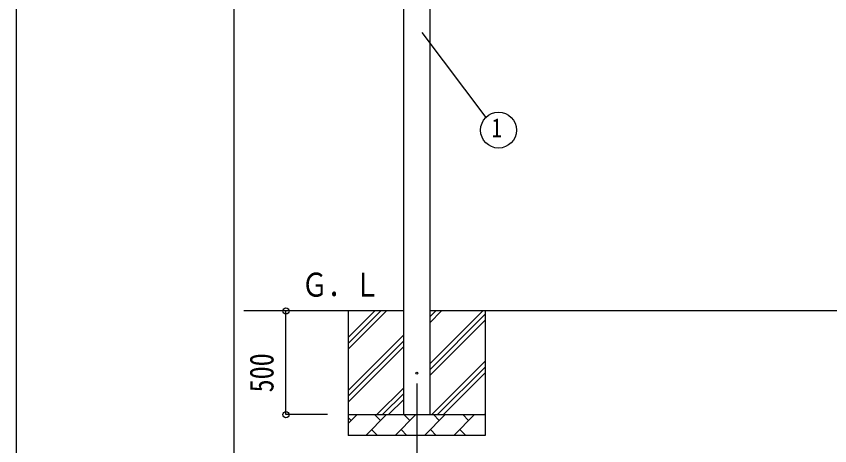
# Model space of a CAD drawing. Units: millimetres, scale not verified. Extents: x -14718 to 14718, y -10395 to 10395.
# Drawn here: x -14718 to -10800, y -2126 to -55 of the extents above; entities that cross this region are included whole.
import ezdxf
from ezdxf.enums import TextEntityAlignment as Align

# ---------------------------------------------------------------- set-up
doc = ezdxf.new("R2010")
doc.units = ezdxf.units.MM
doc.header["$LTSCALE"] = 40
for name, color, linetype in [('0-4_YKK_12', 2, 'Continuous'), ('0-5_YKK_13', 4, 'Continuous'), ('0-6_YKK_A1', 4, 'Continuous'), ('0-7_YKK_D', 6, 'Continuous'), ('0-8_YKK_ZWAK', 7, 'Continuous')]:
    doc.layers.add(name, color=color, linetype=linetype)
doc.styles.add('ＭＳ ゴシック', font='')
doc.styles.get('ＭＳ ゴシック').set_extended_font_data('MS Gothic')

msp = doc.modelspace()

# ---------------------------------------------------------------- linework, layer by layer
at = {"layer": '0-4_YKK_12'}
msp.add_line((-12788.93, -1825.5), (-12788.93, -2266.03), dxfattribs=at)
at = {"layer": '0-5_YKK_13'}
msp.add_circle((-12788.93, -1775.5), 4.5, dxfattribs=at)
at = {"layer": '0-6_YKK_A1'}
for p, q in [((-12851.43, -1975.5), (-12851.43, 824.5)), ((-12726.43, 824.5), (-12726.43, -1975.5)), ((-12851.43, -1475.5), (-13621.43, -1475.5)), ((-13118.93, -1475.5), (-13118.93, -2075.5)), ((-13118.93, -1660.55), (-12933.88, -1475.5)), ((-13118.93, -1632.27), (-12962.16, -1475.5)), ((-13118.93, -1603.98), (-12990.45, -1475.5)), ((-7578.43, -1475.5), (-12726.43, -1475.5)), ((-12726.43, -1730.6), (-12471.33, -1475.5)), ((-12726.43, -1532.61), (-12669.32, -1475.5)), ((-12726.43, -1504.32), (-12697.61, -1475.5)), ((-12458.93, -1475.5), (-12458.93, -2075.5)), ((-12726.43, -1758.88), (-12458.93, -1491.38)), ((-12726.43, -1787.17), (-12458.93, -1519.67)), ((-13118.93, -1858.54), (-12851.43, -1591.04)), ((-13118.93, -1886.82), (-12851.43, -1619.32)), ((-13118.93, -1915.11), (-12851.43, -1647.61)), ((-12716.77, -1975.5), (-12458.93, -1717.66)), ((-12688.49, -1975.5), (-12458.93, -1745.94)), ((-12660.2, -1975.5), (-12458.93, -1774.23)), ((-12981.33, -1975.5), (-12851.43, -1845.6)), ((-12953.05, -1975.5), (-12851.43, -1873.88)), ((-12924.76, -1975.5), (-12851.43, -1902.17)), ((-13118.93, -1975.5), (-12458.93, -1975.5)), ((-13118.93, -2018.39), (-13076.04, -1975.5)), ((-13104.59, -2004.05), (-13118.93, -1989.71)), ((-13034.62, -2075.5), (-12934.62, -1975.5)), ((-12963.17, -2004.05), (-12991.72, -1975.5)), ((-12893.19, -2075.5), (-12793.19, -1975.5)), ((-12821.75, -2004.05), (-12850.3, -1975.5)), ((-12751.77, -2075.5), (-12651.77, -1975.5)), ((-12680.33, -2004.05), (-12708.88, -1975.5)), ((-12610.35, -2075.5), (-12510.35, -1975.5)), ((-12538.91, -2004.05), (-12567.46, -1975.5)), ((-12462.21, -1975.5), (-12458.93, -1972.22)), ((-12458.93, -2075.5), (-13118.93, -2075.5)), ((-13006.06, -2046.95), (-12977.51, -2075.5)), ((-12864.64, -2046.95), (-12836.09, -2075.5)), ((-12723.22, -2046.95), (-12694.67, -2075.5)), ((-12581.8, -2046.95), (-12553.25, -2075.5))]:
    msp.add_line(p, q, dxfattribs=at)
at = {"layer": '0-7_YKK_D'}
for p, q in [((-12763.86, -134.13), (-12455.9, -542.79)), ((-13418.93, -1975.5), (-13418.93, -1475.5)), ((-13218.93, -1975.5), (-13419.93, -1975.5))]:
    msp.add_line(p, q, dxfattribs=at)
for centre, radius in [((-12395.03, -604.11), 86.4), ((-13418.93, -1475.5), 14.88), ((-13418.93, -1975.5), 14.88)]:
    msp.add_circle(centre, radius, dxfattribs=at)
at = {"layer": '0-8_YKK_ZWAK'}
msp.add_line((-13667.43, -8837.5), (-13667.43, 9712.5), dxfattribs=at)
msp.add_lwpolyline([(-14717.5, -10395), (14717.5, -10395), (14717.5, 10395), (-14717.5, 10395)], close=True, dxfattribs=at)

# ---------------------------------------------------------------- texts
at = {"layer": '0-6_YKK_A1', "style": 'ＭＳ ゴシック', "width": 0.8}
msp.add_text('Ｇ．Ｌ', height=115.5, dxfattribs=at).set_placement((-13343.03, -1441.49), align=Align.BOTTOM_LEFT)
at = {"layer": '0-7_YKK_D', "style": 'ＭＳ ゴシック', "width": 0.8}
msp.add_text('1', height=92.38, dxfattribs=at).set_placement((-12428.63, -667.11), align=Align.BOTTOM_LEFT)
msp.add_text('500', height=115.5, rotation=90, dxfattribs=at).set_placement((-13443.93, -1868.3), align=Align.BOTTOM_LEFT)

doc.saveas('drawing.dxf')
